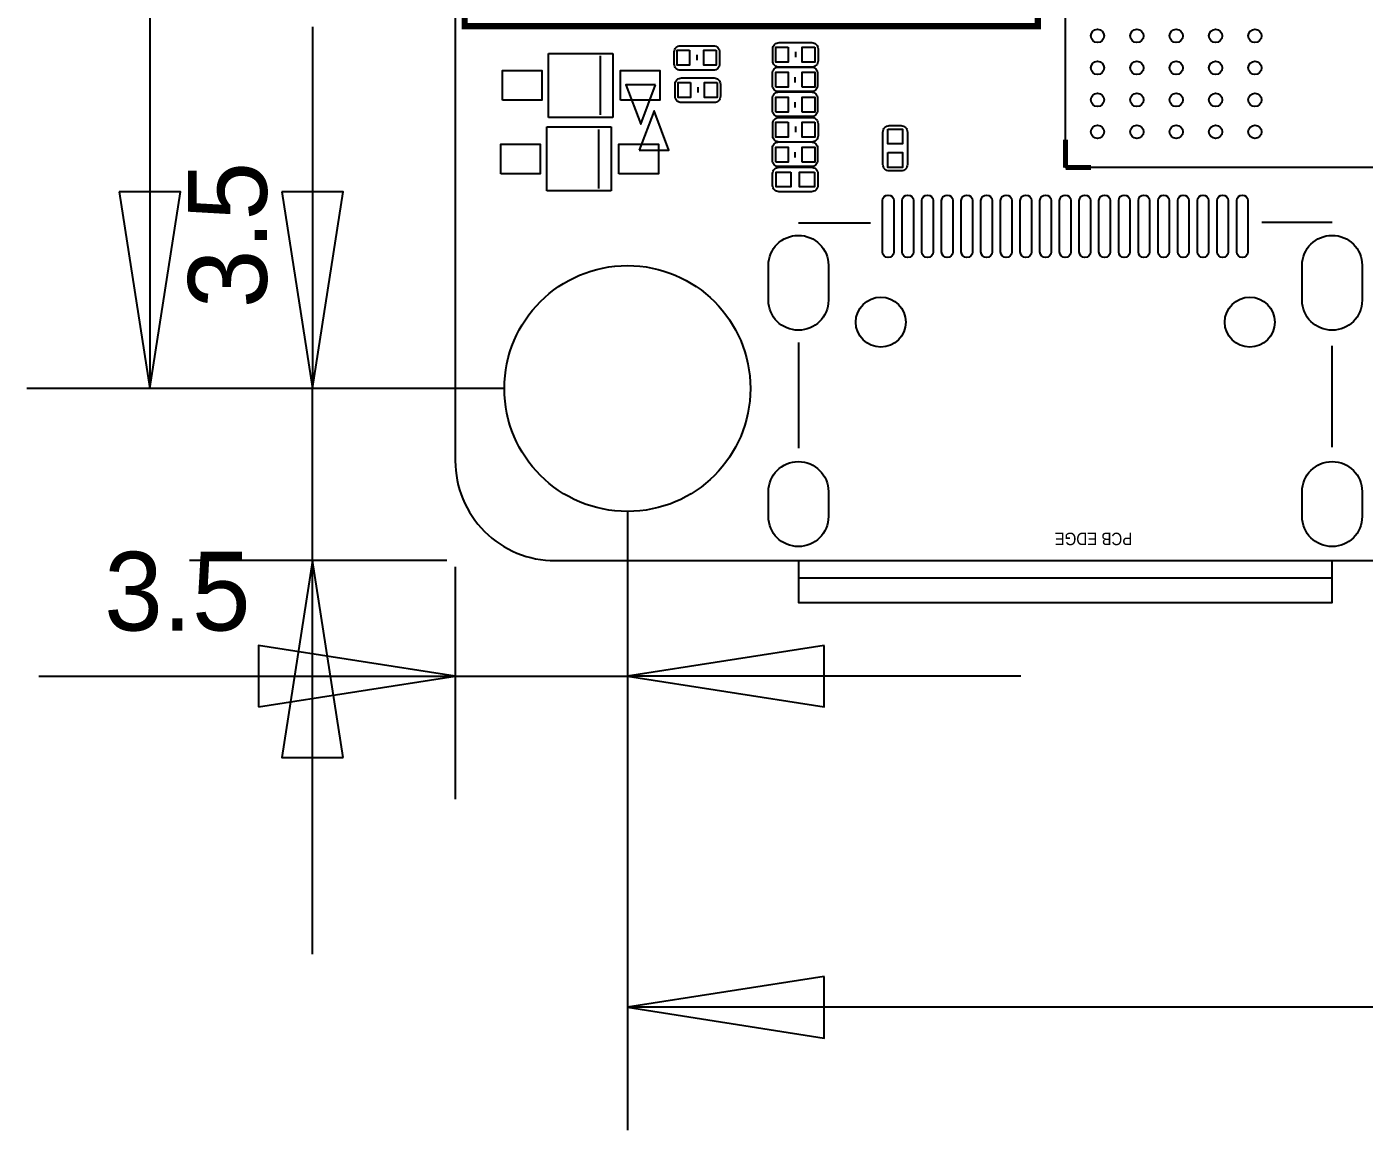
# Model space of a CAD drawing. Extents: x -53.1 to 28.6, y -15.5 to 32.9.
# Drawn here: x -53.09 to -25.9, y -15.52 to 6.92 of the extents above; entities that cross this region are included whole.
import ezdxf

# ---------------------------------------------------------------- set-up
doc = ezdxf.new("R2010")
doc.units = 0
for name, color, linetype in [('BG_DIMENSION', 85, 'CONTINUOUS'), ('BG_OUTLINE', 254, 'CONTINUOUS'), ('BG_SILKSCREEN_TOP', 3, 'CONTINUOUS'), ('PG_SILKSCREEN_TOP', 6, 'CONTINUOUS'), ('PIN_TOP', 80, 'CONTINUOUS')]:
    doc.layers.add(name, color=color, linetype=linetype)

msp = doc.modelspace()

# ---------------------------------------------------------------- linework, layer by layer
at = {"layer": 'BG_DIMENSION'}
for points in [[(-50.586132, 11.145266), (-50.586132, -0.440182)], [(-47.278544, 6.911594), (-47.278544, -0.440182)], [(-51.210972, 3.55981), (-50.586132, -0.440182), (-49.961292, 3.55981), (-51.210972, 3.55981)], [(-47.903384, 3.55981), (-47.278544, -0.440182), (-46.653704, 3.55981), (-47.903384, 3.55981)], [(-43.376088, -0.440182), (-53.086254, -0.440182)], [(-43.376088, -0.440182), (-49.778666, -0.440182)], [(-47.278544, -3.940302), (-47.278544, -0.440182)], [(-40.875966, -2.940304), (-40.875966, -8.787892)], [(-40.875966, -2.940304), (-40.875966, -15.522448)], [(-44.547028, -3.940302), (-49.778666, -3.940302)], [(-46.653704, -7.940294), (-47.278544, -3.940302), (-47.903384, -7.940294), (-46.653704, -7.940294)], [(-47.278544, -11.940286), (-47.278544, -3.940302)], [(-44.375832, -4.065524), (-44.375832, -8.787892)], [(-48.375824, -6.91261), (-44.375832, -6.28777), (-48.375824, -5.66293), (-48.375824, -6.91261)], [(-36.875974, -5.66293), (-40.875966, -6.28777), (-36.875974, -6.91261), (-36.875974, -5.66293)], [(-52.838604, -6.28777), (-44.375832, -6.28777)], [(-44.375832, -6.28777), (-40.875966, -6.28777)], [(-32.875982, -6.28777), (-40.875966, -6.28777)], [(-36.875974, -12.397486), (-40.875966, -13.022326), (-36.875974, -13.647166), (-36.875974, -12.397486)], [(-6.51002, -13.022326), (-40.875966, -13.022326)]]:
    msp.add_lwpolyline(points, dxfattribs=at)
at = {"layer": 'BG_OUTLINE'}
msp.add_lwpolyline([(-42.343832, -3.940302), (18.592292, -3.940302, 0.414214), (20.624292, -1.908302), (20.624292, 24.027638, 0.414214), (18.592292, 26.059638), (-42.343832, 26.059638, 0.414214), (-44.375832, 24.027638), (-44.375832, -1.908302, 0.414214), (-42.343832, -3.940302)], format="xyb", dxfattribs=at)
at = {"layer": 'BG_SILKSCREEN_TOP', "const_width": 0.09906}
for points in [[(-31.96971, 4.05384), (-31.96971, 4.62153)], [(-31.453836, 4.05384), (-31.96971, 4.05384)]]:
    msp.add_lwpolyline(points, dxfattribs=at)
at = {"layer": 'PG_SILKSCREEN_TOP', "const_width": 0.127}
msp.add_lwpolyline([(-44.185078, 19.078702), (-32.535114, 19.078702), (-32.535114, 6.928866), (-44.185078, 6.928866), (-44.185078, 8.853678, -0.414368), (-43.885104, 9.153906), (-43.385232, 9.153906, 0.414182), (-42.685208, 9.853676), (-42.685208, 16.153892, 0.414182), (-43.385232, 16.853662), (-43.885104, 16.853662, -0.414368), (-44.185078, 17.15389), (-44.185078, 19.078702)], format="xyb", dxfattribs=at)
at = {"layer": 'PG_SILKSCREEN_TOP'}
for points in [[(-21.869654, 4.05384), (-31.96971, 4.05384), (-31.96971, 19.153632), (-21.869654, 19.153632), (-21.869654, 4.05384)], [(-42.48277, 5.073396), (-42.48277, 6.373368)], [(-42.48277, 6.373368), (-41.172892, 6.373368)], [(-41.421304, 5.123434), (-41.421304, 6.32333)], [(-41.172892, 6.373368), (-41.172892, 5.073396)], [(-39.465758, 6.34365), (-39.465758, 6.23443)], [(-39.003732, 6.402832), (-39.003732, 6.15696)], [(-37.46246, 6.40842), (-37.46246, 6.2992)], [(-37.000434, 6.467602), (-37.000434, 6.22173)], [(-38.985444, 5.74802), (-38.985444, 5.502148)], [(-37.929566, 5.724398), (-37.929566, 5.97027)], [(-37.46754, 5.783326), (-37.46754, 5.892546)], [(-39.44747, 5.688838), (-39.44747, 5.579618)], [(-37.929566, 5.216398), (-37.929566, 5.46227)], [(-37.46754, 5.27558), (-37.46754, 5.3848)], [(-41.172892, 5.073396), (-42.48277, 5.073396)], [(-37.000434, 4.943602), (-37.000434, 4.69773)], [(-35.55238, 4.90474), (-35.31362, 4.90474)], [(-42.515536, 3.578098), (-42.515536, 4.87807)], [(-42.515536, 4.87807), (-41.205658, 4.87807)], [(-41.45407, 3.628136), (-41.45407, 4.828032)], [(-41.205658, 4.87807), (-41.205658, 3.578098)], [(-37.46246, 4.88442), (-37.46246, 4.7752)], [(-37.929566, 4.200398), (-37.929566, 4.44627)], [(-37.46754, 4.25958), (-37.46754, 4.3688)], [(-37.00526, 3.92938), (-37.00526, 3.69062)], [(-41.205658, 3.578098), (-42.515536, 3.578098)], [(-35.937698, 2.921508), (-37.400738, 2.921508)], [(-26.550874, 2.939034), (-27.976576, 2.939034)], [(-37.400738, 0.495808), (-37.400738, -1.652778)], [(-26.550874, -1.635252), (-26.550874, 0.426466)], [(-37.400738, -3.940048), (-37.400738, -4.79044), (-26.550874, -4.79044), (-26.550874, -3.940048)], [(-37.400738, -4.290568), (-26.550874, -4.290568)]]:
    msp.add_lwpolyline(points, dxfattribs=at)
for points in [[(-39.92372, 6.15696), (-39.92372, 6.402832, -0.414214), (-39.79672, 6.529832)], [(-39.79672, 6.529832), (-39.130732, 6.529832, -0.414214), (-39.003732, 6.402832)], [(-37.920422, 6.22173), (-37.920422, 6.467602, -0.414214), (-37.793422, 6.594602)], [(-37.793422, 6.594602), (-37.127434, 6.594602, -0.414214), (-37.000434, 6.467602)], [(-39.130732, 6.02996), (-39.79672, 6.02996, -0.414214), (-39.92372, 6.15696)], [(-39.003732, 6.15696, -0.414214), (-39.130732, 6.02996)], [(-37.929566, 5.97027, -0.414214), (-37.802566, 6.09727)], [(-37.127434, 6.09473), (-37.793422, 6.09473, -0.414214), (-37.920422, 6.22173)], [(-37.802566, 6.09727), (-37.136578, 6.09727, -0.414213), (-37.009578, 5.97027)], [(-37.000434, 6.22173, -0.414214), (-37.127434, 6.09473)], [(-39.905432, 5.502148), (-39.905432, 5.74802, -0.414214), (-39.778432, 5.87502)], [(-39.778432, 5.87502), (-39.112444, 5.87502, -0.414214), (-38.985444, 5.74802)], [(-37.136578, 5.597398), (-37.802566, 5.597398, -0.414214), (-37.929566, 5.724398)], [(-37.009578, 5.97027), (-37.009578, 5.724398, -0.414213), (-37.136578, 5.597398)], [(-39.112444, 5.375148), (-39.778432, 5.375148, -0.414214), (-39.905432, 5.502148)], [(-38.985444, 5.502148, -0.414214), (-39.112444, 5.375148)], [(-37.929566, 5.46227, -0.414214), (-37.802566, 5.58927)], [(-37.802566, 5.58927), (-37.136578, 5.58927, -0.414214), (-37.009578, 5.46227)], [(-37.009578, 5.46227), (-37.009578, 5.216398, -0.414214), (-37.136578, 5.089398)], [(-37.136578, 5.089398), (-37.802566, 5.089398, -0.414214), (-37.929566, 5.216398)], [(-37.920422, 4.69773), (-37.920422, 4.943602, -0.414214), (-37.793422, 5.070602)], [(-37.793422, 5.070602), (-37.127434, 5.070602, -0.414214), (-37.000434, 4.943602)], [(-35.68192, 4.1148), (-35.68192, 4.7752, -0.42804), (-35.55238, 4.90474)], [(-35.31362, 4.90474, -0.42804), (-35.18408, 4.7752)], [(-37.127434, 4.57073), (-37.793422, 4.57073, -0.414214), (-37.920422, 4.69773)], [(-37.000434, 4.69773, -0.414214), (-37.127434, 4.57073)], [(-35.18408, 4.7752), (-35.18408, 4.1148, -0.42804), (-35.31362, 3.98526)], [(-37.929566, 4.44627, -0.414214), (-37.802566, 4.57327)], [(-37.802566, 4.57327), (-37.136578, 4.57327, -0.414214), (-37.009578, 4.44627)], [(-37.009578, 4.44627), (-37.009578, 4.200398, -0.414214), (-37.136578, 4.073398)], [(-37.136578, 4.073398), (-37.802566, 4.073398, -0.414214), (-37.929566, 4.200398)], [(-35.31362, 3.98526), (-35.55238, 3.98526, -0.42804), (-35.68192, 4.1148)], [(-37.92474, 3.69062), (-37.92474, 3.92938, -0.42804), (-37.7952, 4.05892)], [(-37.7952, 4.05892), (-37.1348, 4.05892, -0.42804), (-37.00526, 3.92938)], [(-37.1348, 3.56108), (-37.7952, 3.56108, -0.42804), (-37.92474, 3.69062)], [(-37.00526, 3.69062, -0.42804), (-37.1348, 3.56108)]]:
    msp.add_lwpolyline(points, format="xyb", dxfattribs=at)
for points in [[(-40.305228, 5.73659), (-40.905176, 5.73659), (-40.605202, 4.936744)], [(-40.635174, 4.404868), (-40.035226, 4.404868), (-40.3352, 5.204714)]]:
    msp.add_lwpolyline(points, close=True, dxfattribs=at)
at = {"layer": 'PIN_TOP'}
for points in [[(-39.6113, 6.43763), (-39.6113, 6.13283), (-39.8653, 6.13283), (-39.8653, 6.43763)], [(-39.071296, 6.43763), (-39.071296, 6.13283), (-39.325296, 6.13283), (-39.325296, 6.43763)], [(-37.608002, 6.5024), (-37.608002, 6.1976), (-37.862002, 6.1976), (-37.862002, 6.5024)], [(-37.067998, 6.5024), (-37.067998, 6.1976), (-37.321998, 6.1976), (-37.321998, 6.5024)], [(-43.414696, 5.423408), (-43.414696, 6.023356), (-42.614596, 6.023356), (-42.614596, 5.423408)], [(-41.014904, 5.423408), (-41.014904, 6.023356), (-40.214804, 6.023356), (-40.214804, 5.423408)], [(-37.862002, 5.6896), (-37.862002, 5.9944), (-37.608002, 5.9944), (-37.608002, 5.6896)], [(-37.321998, 5.6896), (-37.321998, 5.9944), (-37.067998, 5.9944), (-37.067998, 5.6896)], [(-39.593012, 5.782818), (-39.593012, 5.478018), (-39.847012, 5.478018), (-39.847012, 5.782818)], [(-39.053008, 5.782818), (-39.053008, 5.478018), (-39.307008, 5.478018), (-39.307008, 5.782818)], [(-37.862002, 5.1816), (-37.862002, 5.4864), (-37.608002, 5.4864), (-37.608002, 5.1816)], [(-37.321998, 5.1816), (-37.321998, 5.4864), (-37.067998, 5.4864), (-37.067998, 5.1816)], [(-37.608002, 4.9784), (-37.608002, 4.6736), (-37.862002, 4.6736), (-37.862002, 4.9784)], [(-37.067998, 4.9784), (-37.067998, 4.6736), (-37.321998, 4.6736), (-37.321998, 4.9784)], [(-35.58286, 4.83362), (-35.28314, 4.83362), (-35.28314, 4.5339), (-35.58286, 4.5339)], [(-43.447462, 3.92811), (-43.447462, 4.528058), (-42.647362, 4.528058), (-42.647362, 3.92811)], [(-41.04767, 3.92811), (-41.04767, 4.528058), (-40.24757, 4.528058), (-40.24757, 3.92811)], [(-37.862002, 4.1656), (-37.862002, 4.4704), (-37.608002, 4.4704), (-37.608002, 4.1656)], [(-37.321998, 4.1656), (-37.321998, 4.4704), (-37.067998, 4.4704), (-37.067998, 4.1656)], [(-35.58286, 4.3561), (-35.28314, 4.3561), (-35.28314, 4.05638), (-35.58286, 4.05638)], [(-37.5539, 3.95986), (-37.5539, 3.66014), (-37.85362, 3.66014), (-37.85362, 3.95986)], [(-37.07638, 3.95986), (-37.07638, 3.66014), (-37.3761, 3.66014), (-37.3761, 3.95986)]]:
    msp.add_lwpolyline(points, close=True, dxfattribs=at)
for points in [[(-35.461448, 3.380232), (-35.461448, 2.338832, -1), (-35.690048, 2.338832), (-35.690048, 3.380232, -1)], [(-35.061398, 3.380232), (-35.061398, 2.338832, -1), (-35.289998, 2.338832), (-35.289998, 3.380232, -1)], [(-34.661602, 3.380232), (-34.661602, 2.338832, -1), (-34.890202, 2.338832), (-34.890202, 3.380232, -1)], [(-34.261552, 3.380232), (-34.261552, 2.338832, -1), (-34.490152, 2.338832), (-34.490152, 3.380232, -1)], [(-33.861502, 3.380232), (-33.861502, 2.338832, -1), (-34.090102, 2.338832), (-34.090102, 3.380232, -1)], [(-33.461452, 3.380232), (-33.461452, 2.338832, -1), (-33.690052, 2.338832), (-33.690052, 3.380232, -1)], [(-33.061656, 3.380232), (-33.061656, 2.338832, -1), (-33.290256, 2.338832), (-33.290256, 3.380232, -1)], [(-32.661606, 3.380232), (-32.661606, 2.338832, -1), (-32.890206, 2.338832), (-32.890206, 3.380232, -1)], [(-32.261302, 3.380232), (-32.261302, 2.338832, -1), (-32.489902, 2.338832), (-32.489902, 3.380232, -1)], [(-31.861506, 3.380232), (-31.861506, 2.338832, -1), (-32.090106, 2.338832), (-32.090106, 3.380232, -1)], [(-31.46171, 3.380232), (-31.46171, 2.338832, -1), (-31.69031, 2.338832), (-31.69031, 3.380232, -1)], [(-31.061406, 3.380232), (-31.061406, 2.338832, -1), (-31.290006, 2.338832), (-31.290006, 3.380232, -1)], [(-30.661356, 3.380232), (-30.661356, 2.338832, -1), (-30.889956, 2.338832), (-30.889956, 3.380232, -1)], [(-30.26156, 3.380232), (-30.26156, 2.338832, -1), (-30.49016, 2.338832), (-30.49016, 3.380232, -1)], [(-29.86151, 3.380232), (-29.86151, 2.338832, -1), (-30.09011, 2.338832), (-30.09011, 3.380232, -1)], [(-29.46146, 3.380232), (-29.46146, 2.338832, -1), (-29.69006, 2.338832), (-29.69006, 3.380232, -1)], [(-29.06141, 3.380232), (-29.06141, 2.338832, -1), (-29.29001, 2.338832), (-29.29001, 3.380232, -1)], [(-28.661614, 3.380232), (-28.661614, 2.338832, -1), (-28.890214, 2.338832), (-28.890214, 3.380232, -1)], [(-28.261564, 3.380232), (-28.261564, 2.338832, -1), (-28.490164, 2.338832), (-28.490164, 3.380232, -1)], [(-36.791138, 2.06502), (-36.791138, 1.35382, -1), (-38.010338, 1.35382), (-38.010338, 2.06502, -1)], [(-25.941274, 2.06502), (-25.941274, 1.35382, -1), (-27.160474, 1.35382), (-27.160474, 2.06502, -1)], [(-36.791138, -2.536444), (-36.791138, -3.044444, -1), (-38.010338, -3.044444), (-38.010338, -2.536444, -1)], [(-25.941274, -2.536444), (-25.941274, -3.044444, -1), (-27.160474, -3.044444), (-27.160474, -2.536444, -1)]]:
    msp.add_lwpolyline(points, format="xyb", close=True, dxfattribs=at)
for centre, radius in [((-31.319724, 6.728714), 0.135001), ((-30.519624, 6.728714), 0.135001), ((-29.719778, 6.728714), 0.135001), ((-28.919678, 6.728714), 0.135001), ((-28.119578, 6.728714), 0.135001), ((-31.319724, 6.078728), 0.135001), ((-30.519624, 6.078728), 0.135001), ((-29.719778, 6.078728), 0.135001), ((-28.919678, 6.078728), 0.135001), ((-28.119578, 6.078728), 0.135001), ((-31.319724, 5.428742), 0.135001), ((-30.519624, 5.428742), 0.135001), ((-29.719778, 5.428742), 0.135001), ((-28.919678, 5.428742), 0.135001), ((-28.119578, 5.428742), 0.135001), ((-31.319724, 4.778756), 0.135001), ((-30.519624, 4.778756), 0.135001), ((-29.719778, 4.778756), 0.135001), ((-28.919678, 4.778756), 0.135001), ((-28.119578, 4.778756), 0.135001), ((-40.875966, -0.440182), 2.499995), ((-35.725862, 0.909574), 0.508), ((-28.22575, 0.909574), 0.508)]:
    msp.add_circle(centre, radius, dxfattribs=at)

# ---------------------------------------------------------------- texts
at = {"layer": 'BG_DIMENSION'}
msp.add_text('3.5', height=1.6002, rotation=90, dxfattribs=at).set_placement((-48.205644, 1.192784))
msp.add_text('3.5', height=1.6002, dxfattribs=at).set_placement((-51.511454, -5.36067))
at = {"layer": 'PG_SILKSCREEN_TOP', "width": 0.9}
msp.add_text('PCB EDGE', height=0.254, rotation=180, dxfattribs=at).set_placement((-30.612842, -3.371088))

doc.saveas('drawing.dxf')
